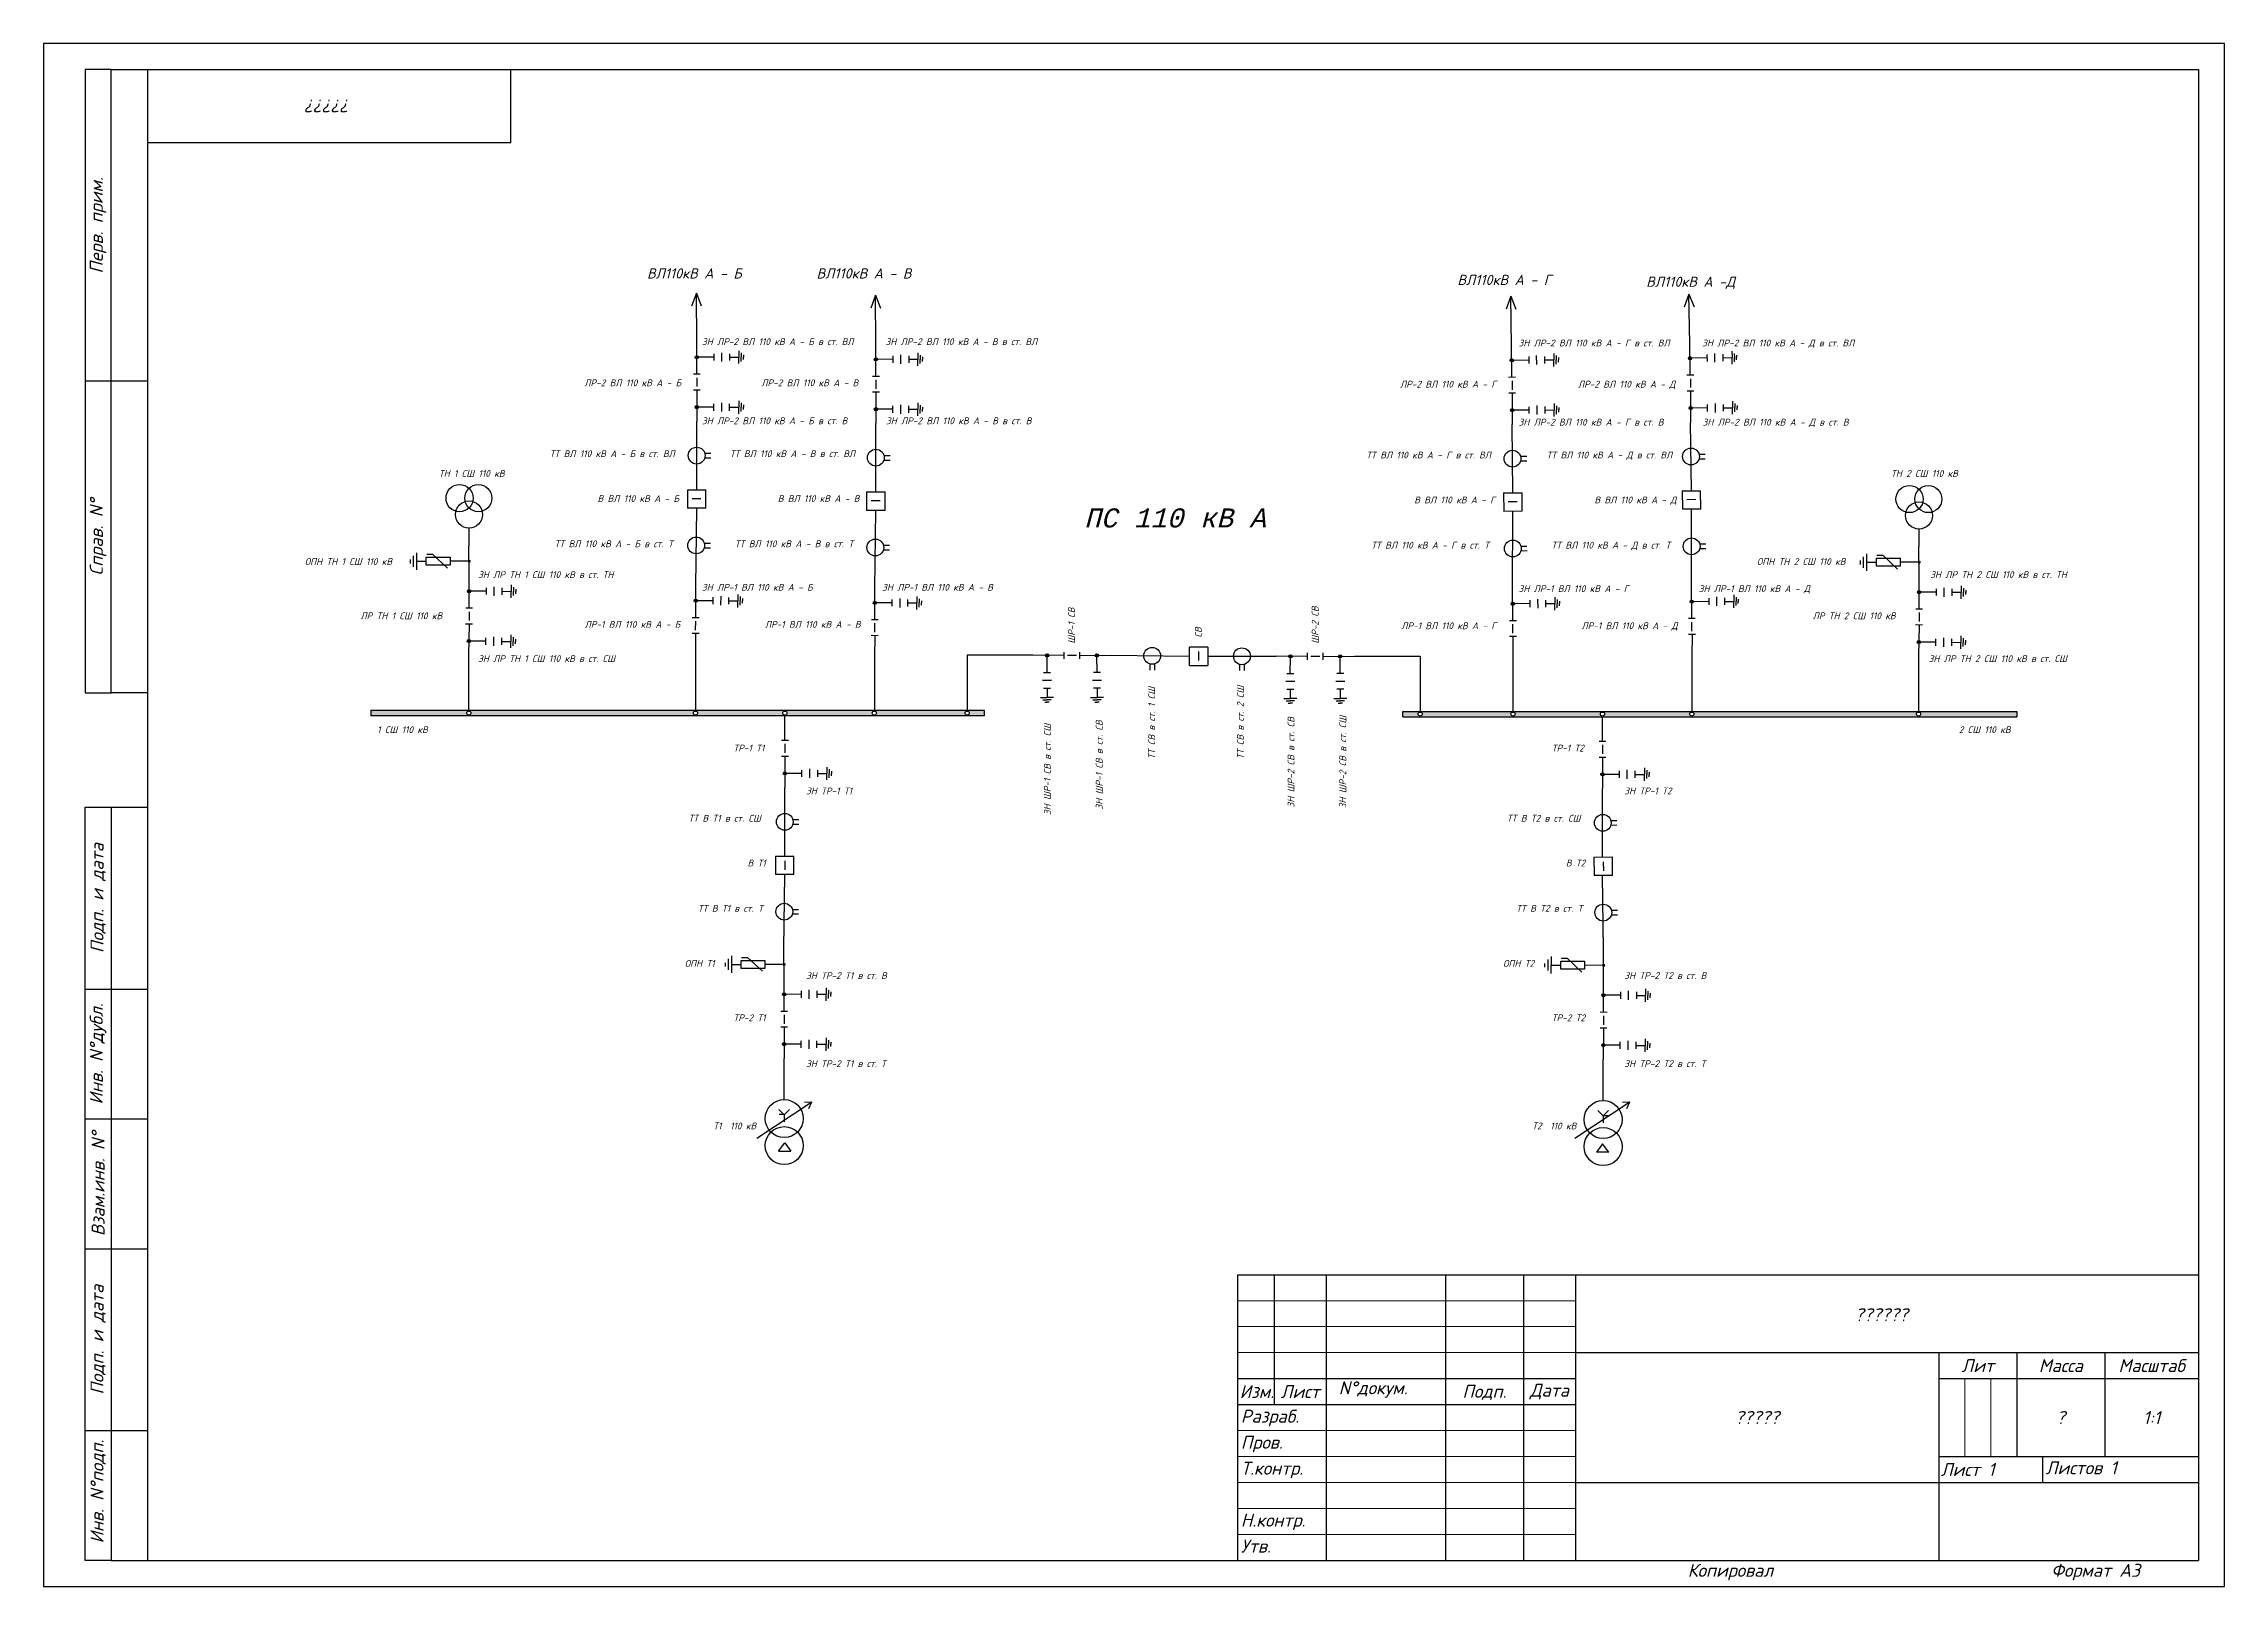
# Model space of a CAD drawing. Header units: inches. Extents: x 262 to 1567, y 170 to 590.
# Drawn here: x 262.3 to 682.3, y 169.9 to 466.9 of the extents above; entities that cross this region are included whole.
import ezdxf

# ---------------------------------------------------------------- set-up
doc = ezdxf.new("R2010")
doc.units = ezdxf.units.IN
doc.header["$MEASUREMENT"] = 0
for name, color, linetype, lineweight in [('Format', 7, 'Continuous', 30), ('Text', 242, 'Continuous', 15), ('Tonk', 8, 'Continuous', 15)]:
    doc.layers.add(name, color=color, linetype=linetype, lineweight=lineweight)
doc.layers.add('RAHMEN025', color=7, linetype='Continuous')
doc.styles.add('RUSSIAN', font='monotxt.shx', dxfattribs={"oblique": 15})
doc.styles.add('ГОСТ 2.5', font='isocpeur.ttf', dxfattribs={"oblique": 15, "height": 2.5})
doc.styles.add('ГОСТ 3.0', font='isocpeur.ttf', dxfattribs={"oblique": 15, "height": 3})

msp = doc.modelspace()

# ---------------------------------------------------------------- hatches: boundary and pattern name
for points in [[(388.12, 406.2, 1), (388.12, 406.82, 1)], [(422.62, 405.8, 1), (422.62, 406.41, 1)], [(545.09, 405.61, 1), (545.08, 406.23, 1)], [(579.42, 406.02, 1), (579.42, 406.64, 1)], [(388.12, 397.23, -1), (388.12, 396.61, -1)], [(422.62, 396.82, -1), (422.62, 396.2, -1)], [(545.17, 396.64, -1), (545.17, 396.02, -1)], [(579.52, 397.04, -1), (579.53, 396.42, -1)], [(344.3, 366.93, 1), (344.3, 367.55, 1)], [(623.56, 366.74, 1), (623.56, 367.36, 1)], [(344.28, 361.16, 1), (344.29, 361.78, 1)], [(623.54, 360.98, 1), (623.55, 361.6, 1)], [(387.92, 359.34, 1), (387.93, 359.96, 1)], [(422.41, 358.93, 1), (422.42, 359.55, 1)], [(545.28, 358.75, 1), (545.28, 359.36, 1)], [(579.74, 359.15, 1), (579.74, 359.77, 1)], [(344.23, 352.19, -1), (344.23, 351.57, -1)], [(455.9, 349.11, -1), (455.29, 349.11, -1)], [(464.88, 349.11, 1), (465.5, 349.11, 1)], [(502.77, 348.93, -1), (502.15, 348.93, -1)], [(511.75, 348.93, 1), (512.36, 348.93, 1)], [(623.49, 352, -1), (623.49, 351.38, -1)], [(405.09, 326.72, -1), (405.09, 326.1, -1)], [(562.54, 326.53, -1), (562.55, 325.91, -1)], [(404.95, 289.32, 1), (404.95, 289.93, 1)], [(562.79, 289.13, 1), (562.79, 289.75, 1)], [(404.95, 283.55, 1), (404.95, 284.17, 1)], [(562.76, 283.37, 1), (562.76, 283.98, 1)], [(404.95, 274.58, -1), (404.95, 273.96, -1)], [(562.72, 274.39, -1), (562.71, 273.77, -1)]]:
    msp.add_hatch(color=0).paths.add_polyline_path(points)
h = msp.add_hatch(color=256)
h.dxf.hatch_style = 1
h.paths.add_polyline_path([(443.52, 338.52), (325.32, 338.52), (325.32, 337.47), (443.52, 337.47)])
h.paths.add_polyline_path([(387.48, 338.01, -1), (388.28, 338.01, -1)], flags=16)
h.paths.add_polyline_path([(405.5, 338.01, -1), (404.7, 338.01, -1)], flags=16)
h.paths.add_polyline_path([(422.73, 338.01, -1), (421.93, 338.01, -1)], flags=16)
h.paths.add_polyline_path([(343.82, 338.01, -1), (344.62, 338.01, -1)], flags=16)
h.paths.add_polyline_path([(440.6, 338.01, -1), (439.8, 338.01, -1)], flags=16)
h = msp.add_hatch(color=256)
h.dxf.hatch_style = 1
h.paths.add_polyline_path([(642.33, 338.34), (524.13, 338.34), (524.13, 337.28), (642.33, 337.28)])
h.paths.add_polyline_path([(544.92, 337.82, -1), (545.72, 337.82, -1)], flags=16)
h.paths.add_polyline_path([(562.95, 337.82, -1), (562.15, 337.82, -1)], flags=16)
h.paths.add_polyline_path([(527.05, 337.82, -1), (527.85, 337.82, -1)], flags=16)
h.paths.add_polyline_path([(580.17, 337.82, -1), (579.37, 337.82, -1)], flags=16)
h.paths.add_polyline_path([(623.83, 337.82, -1), (623.03, 337.82, -1)], flags=16)

# ---------------------------------------------------------------- linework, layer by layer
for p, q in [((388.05, 418.86), (387.13, 416.38)), ((388.11, 409.26), (388.05, 418.86)), ((388.05, 418.86), (389, 416.39)), ((422.54, 418.45), (421.62, 415.97)), ((422.6, 408.85), (422.54, 418.45)), ((422.54, 418.45), (423.5, 415.98)), ((544.91, 418.27), (544.01, 415.78)), ((545.05, 408.67), (544.91, 418.27)), ((544.91, 418.27), (545.88, 415.8)), ((579.21, 418.67), (578.31, 416.18)), ((579.37, 409.07), (579.21, 418.67)), ((579.21, 418.67), (580.19, 416.21)), ((388.14, 403.24), (388.11, 409.26)), ((422.64, 402.83), (422.6, 408.85)), ((545.13, 402.65), (545.05, 408.67)), ((579.47, 403.06), (579.37, 409.07)), ((391.4, 406.53), (388.12, 406.51)), ((392.92, 405.67), (392.92, 407.39)), ((425.89, 406.13), (422.62, 406.11)), ((427.41, 405.27), (427.41, 406.98)), ((548.36, 405.97), (545.09, 405.92)), ((549.89, 405.12), (549.88, 406.84)), ((582.69, 406.38), (579.42, 406.33)), ((584.22, 405.54), (584.21, 407.26)), ((388.14, 400.19), (388.11, 394.17)), ((388.14, 402.57), (388.14, 400.86)), ((422.64, 399.78), (422.6, 393.76)), ((422.64, 402.17), (422.64, 400.45)), ((545.14, 401.98), (545.15, 400.27)), ((545.16, 399.6), (545.17, 393.58)), ((579.48, 402.39), (579.5, 400.67)), ((579.51, 400), (579.54, 393.98)), ((391.4, 396.9), (388.12, 396.92)), ((392.92, 396.04), (392.92, 397.76)), ((425.89, 396.49), (422.62, 396.51)), ((427.41, 395.63), (427.41, 397.35)), ((548.44, 396.33), (545.17, 396.33)), ((549.97, 395.49), (549.96, 397.21)), ((582.8, 396.75), (579.53, 396.73)), ((584.33, 395.91), (584.31, 397.63)), ((388.11, 380.99), (388.11, 394.17)), ((422.6, 380.59), (422.6, 393.76)), ((545.29, 380.4), (545.17, 393.58)), ((579.69, 380.81), (579.54, 393.98)), ((389.66, 388.03), (390.84, 388.03)), ((389.66, 387.14), (390.84, 387.14)), ((424.16, 387.62), (425.34, 387.62)), ((424.16, 386.73), (425.34, 386.73)), ((546.78, 387.45), (547.96, 387.46)), ((546.79, 386.56), (547.97, 386.57)), ((581.16, 387.86), (582.35, 387.87)), ((581.17, 386.97), (582.36, 386.98)), ((386.33, 380.99), (389.88, 380.99)), ((386.33, 380.99), (386.33, 377.44)), ((388.93, 379.27), (387.21, 379.27)), ((389.88, 377.44), (389.88, 380.99)), ((420.83, 380.59), (424.38, 380.59)), ((420.83, 380.59), (420.83, 377.04)), ((423.42, 378.86), (421.71, 378.86)), ((424.38, 377.04), (424.38, 380.59)), ((543.51, 380.39), (547.06, 380.42)), ((543.51, 380.39), (543.54, 376.84)), ((546.12, 378.69), (544.4, 378.67)), ((547.09, 376.87), (547.06, 380.42)), ((577.91, 380.79), (581.46, 380.83)), ((577.91, 380.79), (577.95, 377.24)), ((580.53, 379.1), (578.81, 379.08)), ((581.5, 377.28), (581.46, 380.83)), ((389.88, 377.44), (386.33, 377.44)), ((424.38, 377.04), (420.83, 377.04)), ((547.09, 376.87), (543.54, 376.84)), ((581.5, 377.28), (577.95, 377.24)), ((389.58, 370.74), (390.76, 370.74)), ((389.58, 369.85), (390.76, 369.85)), ((424.07, 370.33), (425.25, 370.33)), ((546.84, 370.16), (548.02, 370.17)), ((581.27, 370.57), (582.45, 370.58)), ((581.28, 369.68), (582.46, 369.69)), ((424.07, 369.44), (425.25, 369.44)), ((546.85, 369.27), (548.03, 369.28)), ((344.28, 358.2), (344.28, 364.22)), ((347.55, 361.47), (344.28, 361.47)), ((349.08, 360.61), (349.09, 362.32)), ((387.92, 356.38), (387.92, 362.39)), ((422.42, 355.97), (422.42, 361.99)), ((545.31, 355.78), (545.26, 361.8)), ((579.78, 356.19), (579.71, 362.21)), ((623.54, 358.02), (623.54, 364.04)), ((626.81, 361.29), (623.54, 361.29)), ((628.34, 360.42), (628.35, 362.14)), ((344.28, 357.53), (344.27, 355.82)), ((391.19, 359.65), (387.92, 359.65)), ((392.73, 360.5), (392.72, 358.78)), ((425.69, 359.24), (422.42, 359.24)), ((427.22, 360.09), (427.21, 358.37)), ((548.55, 359.08), (545.28, 359.06)), ((550.07, 359.94), (550.08, 358.23)), ((583.01, 359.5), (579.74, 359.46)), ((584.54, 360.36), (584.54, 358.65)), ((623.54, 357.35), (623.53, 355.63)), ((344.27, 355.15), (344.19, 349.13)), ((387.91, 353.32), (387.86, 349.13)), ((387.91, 353.99), (387.92, 355.71)), ((422.4, 352.92), (422.35, 348.72)), ((422.4, 353.58), (422.41, 355.3)), ((545.31, 353.4), (545.31, 355.12)), ((579.79, 353.81), (579.78, 355.52)), ((579.8, 353.14), (579.79, 348.95)), ((623.53, 354.96), (623.45, 348.95)), ((344.19, 349.13), (344.19, 338.52)), ((347.5, 351.84), (344.23, 351.88)), ((349.02, 350.97), (349.03, 352.69)), ((387.86, 349.13), (387.86, 338.52)), ((422.35, 349.13), (422.35, 338.52)), ((440.22, 349.13), (440.22, 338.52)), ((452.85, 349.13), (440.22, 349.13)), ((458.87, 349.1), (452.85, 349.13)), ((455.58, 345.84), (455.59, 349.11)), ((461.25, 349.1), (459.53, 349.1)), ((461.92, 349.1), (467.94, 349.13)), ((465.21, 345.84), (465.19, 349.11)), ((486.54, 350.72), (482.99, 350.72)), ((482.99, 347.17), (482.99, 350.72)), ((484.81, 348.13), (484.81, 349.84)), ((486.54, 350.72), (486.54, 347.17)), ((486.54, 348.95), (499.71, 348.95)), ((505.73, 348.91), (499.71, 348.95)), ((502.44, 345.66), (502.46, 348.93)), ((508.12, 348.91), (506.4, 348.91)), ((508.78, 348.91), (514.8, 348.95)), ((512.07, 345.66), (512.05, 348.93)), ((514.8, 348.95), (527.43, 348.95)), ((527.43, 348.95), (527.43, 338.34)), ((545.31, 352.73), (545.3, 348.54)), ((545.3, 348.95), (545.3, 338.34)), ((579.79, 348.95), (579.79, 338.34)), ((623.45, 348.95), (623.45, 338.34)), ((626.76, 351.66), (623.49, 351.69)), ((628.28, 350.79), (628.29, 352.5)), ((475.39, 347.48), (475.39, 346.3)), ((476.28, 347.48), (476.28, 346.3)), ((482.99, 347.17), (486.54, 347.17)), ((492.68, 347.39), (492.68, 346.21)), ((493.57, 347.39), (493.57, 346.21)), ((454.72, 344.32), (456.43, 344.32)), ((464.35, 344.32), (466.07, 344.32)), ((501.58, 344.13), (503.3, 344.13)), ((511.22, 344.13), (512.93, 344.13)), ((325.32, 338.52), (325.32, 337.47)), ((405.08, 336.92), (405.08, 337.47)), ((405.11, 332.73), (405.08, 336.92)), ((443.52, 337.47), (443.52, 338.52)), ((524.13, 337.28), (524.13, 338.34)), ((562.56, 332.55), (562.53, 336.74)), ((562.57, 336.74), (562.57, 337.28)), ((642.33, 338.34), (642.33, 337.28)), ((405.11, 332.06), (405.11, 330.35)), ((562.56, 331.88), (562.56, 330.16)), ((405.11, 329.68), (405.07, 323.66)), ((562.56, 329.49), (562.53, 323.47)), ((405.07, 310.48), (405.07, 323.66)), ((408.36, 326.39), (405.09, 326.41)), ((409.88, 325.53), (409.88, 327.25)), ((562.55, 310.3), (562.53, 323.47)), ((565.82, 326.21), (562.55, 326.22)), ((567.34, 325.35), (567.34, 327.07)), ((406.63, 317.52), (407.81, 317.52)), ((406.63, 316.63), (407.81, 316.63)), ((564.16, 317.35), (565.34, 317.36)), ((564.17, 316.46), (565.35, 316.47)), ((403.3, 310.48), (406.85, 310.48)), ((403.3, 310.48), (403.3, 306.93)), ((406.85, 306.93), (403.3, 306.93)), ((405.09, 309.57), (405.09, 307.85)), ((406.85, 306.93), (406.85, 310.48)), ((560.91, 310.28), (564.46, 310.32)), ((560.91, 310.28), (560.95, 306.73)), ((564.5, 306.77), (560.95, 306.73)), ((562.71, 309.38), (562.73, 307.67)), ((564.5, 306.77), (564.46, 310.32)), ((406.54, 300.23), (407.72, 300.23)), ((406.54, 299.34), (407.72, 299.34)), ((564.26, 300.06), (565.44, 300.07)), ((564.27, 299.17), (565.45, 299.18)), ((404.97, 280.59), (404.93, 286.61)), ((562.77, 280.4), (562.76, 286.42)), ((408.22, 283.88), (404.95, 283.86)), ((409.74, 283.02), (409.74, 284.74)), ((566.03, 283.68), (562.76, 283.68)), ((567.56, 282.81), (567.56, 284.53)), ((404.97, 277.54), (404.93, 271.52)), ((404.97, 279.92), (404.97, 278.21)), ((562.75, 277.35), (562.69, 271.33)), ((562.76, 279.74), (562.75, 278.02)), ((408.22, 274.25), (404.95, 274.27)), ((409.74, 273.39), (409.74, 275.11)), ((565.99, 274.05), (562.72, 274.08)), ((567.51, 273.18), (567.52, 274.9)), ((399.68, 256.15), (410.31, 263.18)), ((408.89, 263.12), (410.31, 263.18)), ((409.7, 261.9), (410.31, 263.18)), ((557.22, 256.15), (567.85, 263.18)), ((566.43, 263.12), (567.85, 263.18)), ((567.24, 261.9), (567.85, 263.18))]:
    msp.add_line(p, q)
at = {"color": 0}
for p, q in [((396.21, 407.78), (396.21, 406.53)), ((587.49, 407.68), (587.51, 406.44)), ((388.81, 403.24), (387.48, 403.24)), ((391.4, 407.2), (391.4, 405.87)), ((394.45, 407.2), (394.45, 405.87)), ((394.45, 406.53), (396.21, 406.53)), ((396.21, 405.29), (396.21, 406.53)), ((396.66, 407.35), (396.66, 406.53)), ((396.66, 405.72), (396.66, 406.53)), ((397.1, 406.97), (397.1, 406.53)), ((397.1, 406.09), (397.1, 406.53)), ((425.89, 406.79), (425.89, 405.46)), ((428.94, 406.79), (428.94, 405.46)), ((428.94, 406.13), (430.71, 406.13)), ((430.71, 407.37), (430.71, 406.13)), ((430.71, 404.88), (430.71, 406.13)), ((431.16, 406.94), (431.16, 406.13)), ((431.16, 405.31), (431.16, 406.13)), ((431.59, 406.57), (431.59, 406.13)), ((431.59, 405.69), (431.59, 406.13)), ((548.35, 406.63), (548.36, 405.3)), ((551.4, 406.66), (551.42, 405.33)), ((551.41, 405.99), (553.18, 406.01)), ((553.17, 407.25), (553.18, 406.01)), ((553.19, 404.76), (553.18, 406.01)), ((553.62, 406.83), (553.63, 406.01)), ((553.63, 405.2), (553.63, 406.01)), ((554.06, 406.46), (554.06, 406.02)), ((554.07, 405.58), (554.06, 406.02)), ((582.68, 407.05), (582.7, 405.72)), ((585.73, 407.08), (585.75, 405.75)), ((585.74, 406.42), (587.51, 406.44)), ((587.52, 405.19), (587.51, 406.44)), ((587.95, 407.26), (587.96, 406.44)), ((587.97, 405.63), (587.96, 406.44)), ((588.39, 406.89), (588.39, 406.45)), ((588.4, 406.01), (588.39, 406.45)), ((388.81, 400.19), (387.48, 400.19)), ((423.3, 402.83), (421.97, 402.83)), ((423.3, 399.78), (421.97, 399.78)), ((545.8, 402.66), (544.47, 402.64)), ((545.83, 399.6), (544.49, 399.59)), ((580.14, 403.06), (578.81, 403.05)), ((580.17, 400.01), (578.84, 400)), ((391.4, 396.23), (391.4, 397.56)), ((394.45, 396.23), (394.45, 397.56)), ((394.45, 396.9), (396.21, 396.9)), ((396.21, 398.14), (396.21, 396.9)), ((396.21, 395.65), (396.21, 396.9)), ((396.66, 397.71), (396.66, 396.9)), ((396.66, 396.08), (396.66, 396.9)), ((397.1, 397.34), (397.1, 396.9)), ((397.1, 396.46), (397.1, 396.9)), ((425.89, 395.83), (425.89, 397.16)), ((428.94, 395.83), (428.94, 397.16)), ((428.94, 396.49), (430.71, 396.49)), ((430.71, 397.74), (430.71, 396.49)), ((430.71, 395.25), (430.71, 396.49)), ((431.16, 397.31), (431.16, 396.49)), ((431.16, 395.67), (431.16, 396.49)), ((431.59, 396.93), (431.59, 396.49)), ((431.59, 396.05), (431.59, 396.49)), ((548.44, 395.67), (548.43, 397)), ((551.5, 395.7), (551.49, 397.03)), ((551.49, 396.36), (553.26, 396.38)), ((553.25, 397.62), (553.26, 396.37)), ((553.27, 395.13), (553.26, 396.37)), ((553.7, 397.19), (553.71, 396.38)), ((553.71, 395.56), (553.71, 396.38)), ((554.14, 396.82), (554.14, 396.38)), ((554.15, 395.94), (554.14, 396.38)), ((582.8, 396.08), (582.79, 397.42)), ((585.86, 396.12), (585.84, 397.45)), ((585.85, 396.78), (587.62, 396.8)), ((587.6, 398.05), (587.62, 396.8)), ((587.63, 395.56), (587.62, 396.8)), ((588.06, 397.62), (588.07, 396.81)), ((588.07, 395.99), (588.07, 396.81)), ((588.5, 397.25), (588.5, 396.81)), ((588.51, 396.37), (588.5, 396.81)), ((387.92, 362.39), (388.11, 377.44)), ((422.42, 361.99), (422.6, 377.04)), ((545.26, 361.8), (545.32, 376.85)), ((579.71, 362.21), (579.73, 377.26)), ((344.25, 373.63), (344.25, 370.24)), ((344.28, 364.22), (344.25, 370.24)), ((623.51, 373.44), (623.51, 370.06)), ((623.54, 364.04), (623.51, 370.06)), ((332.99, 366.82), (332.99, 367.55)), ((333.6, 366.17), (333.6, 368.3)), ((334.21, 365.6), (334.21, 368.88)), ((334.21, 367.24), (336.04, 367.24)), ((336.04, 368), (340.6, 368)), ((336.04, 366.47), (336.04, 368)), ((340.6, 366.47), (336.04, 366.47)), ((336.11, 368.6), (337.26, 368.6)), ((337.26, 368.6), (340.11, 365.93)), ((340.6, 368), (340.6, 366.47)), ((344.22, 367.24), (340.6, 367.24)), ((612.25, 366.63), (612.25, 367.36)), ((612.86, 365.99), (612.86, 368.12)), ((613.47, 365.41), (613.47, 368.69)), ((613.47, 367.05), (615.3, 367.05)), ((615.3, 367.82), (619.86, 367.82)), ((615.3, 366.29), (615.3, 367.82)), ((619.86, 366.29), (615.3, 366.29)), ((615.37, 368.42), (616.52, 368.42)), ((616.52, 368.42), (619.37, 365.74)), ((619.86, 367.82), (619.86, 366.29)), ((623.48, 367.05), (619.86, 367.05)), ((347.56, 362.14), (347.55, 360.81)), ((350.61, 362.12), (350.6, 360.79)), ((350.61, 361.46), (352.37, 361.44)), ((352.38, 362.69), (352.37, 361.45)), ((352.37, 360.2), (352.37, 361.45)), ((352.83, 362.26), (352.82, 361.44)), ((352.82, 360.63), (352.82, 361.44)), ((353.26, 361.88), (353.26, 361.44)), ((353.26, 361), (353.26, 361.44)), ((626.82, 361.95), (626.81, 360.62)), ((629.87, 361.94), (629.86, 360.6)), ((629.87, 361.27), (631.63, 361.26)), ((631.64, 362.51), (631.63, 361.26)), ((631.63, 360.02), (631.63, 361.26)), ((632.09, 362.08), (632.08, 361.26)), ((632.08, 360.44), (632.08, 361.26)), ((632.52, 361.7), (632.52, 361.25)), ((632.52, 360.82), (632.52, 361.26)), ((344.95, 358.2), (343.62, 358.21)), ((391.2, 360.31), (391.19, 358.98)), ((394.25, 360.29), (394.24, 358.96)), ((394.25, 359.63), (396.01, 359.62)), ((396.02, 360.86), (396.01, 359.62)), ((396.01, 358.37), (396.01, 359.62)), ((396.47, 360.43), (396.46, 359.62)), ((396.46, 358.8), (396.46, 359.62)), ((396.9, 360.05), (396.9, 359.61)), ((396.9, 359.17), (396.9, 359.62)), ((425.69, 359.91), (425.68, 358.57)), ((428.74, 359.89), (428.74, 358.56)), ((428.74, 359.22), (430.51, 359.21)), ((430.5, 357.97), (430.51, 359.21)), ((430.51, 360.46), (430.51, 359.21)), ((430.95, 358.39), (430.96, 359.21)), ((430.96, 360.03), (430.96, 359.21)), ((431.39, 359.65), (431.39, 359.21)), ((431.39, 358.77), (431.39, 359.21)), ((548.55, 359.75), (548.55, 358.42)), ((551.6, 359.76), (551.6, 358.42)), ((551.6, 359.09), (553.37, 359.09)), ((553.37, 360.34), (553.37, 359.1)), ((553.37, 357.85), (553.37, 359.1)), ((553.82, 359.91), (553.82, 359.1)), ((553.82, 358.28), (553.82, 359.1)), ((554.25, 359.54), (554.25, 359.1)), ((554.26, 358.66), (554.25, 359.1)), ((583.01, 360.16), (583.02, 358.83)), ((586.06, 360.18), (586.07, 358.85)), ((586.07, 359.51), (587.83, 359.52)), ((587.83, 360.77), (587.83, 359.52)), ((587.84, 358.28), (587.83, 359.52)), ((588.28, 360.34), (588.28, 359.53)), ((588.29, 358.71), (588.28, 359.53)), ((588.72, 359.97), (588.72, 359.53)), ((588.72, 359.09), (588.72, 359.53)), ((624.21, 358.01), (622.88, 358.02)), ((344.93, 355.15), (343.6, 355.15)), ((352.32, 353.06), (352.32, 351.81)), ((388.57, 353.32), (387.24, 353.33)), ((388.59, 356.37), (387.26, 356.38)), ((423.06, 352.91), (421.73, 352.92)), ((423.08, 355.97), (421.75, 355.97)), ((545.97, 355.79), (544.64, 355.78)), ((580.44, 356.19), (579.11, 356.19)), ((580.46, 353.14), (579.13, 353.13)), ((624.19, 354.96), (622.86, 354.97)), ((631.58, 352.87), (631.58, 351.63)), ((347.49, 351.18), (347.5, 352.51)), ((350.55, 351.16), (350.55, 352.49)), ((350.55, 351.82), (352.32, 351.81)), ((352.31, 350.57), (352.32, 351.81)), ((352.76, 350.99), (352.77, 351.81)), ((352.77, 352.63), (352.77, 351.81)), ((353.2, 352.25), (353.2, 351.8)), ((353.2, 351.37), (353.2, 351.81)), ((458.87, 348.43), (458.87, 349.76)), ((461.92, 348.43), (461.92, 349.76)), ((467.94, 349.13), (482.99, 348.95)), ((505.73, 348.24), (505.73, 349.58)), ((508.78, 348.24), (508.78, 349.58)), ((545.98, 352.73), (544.65, 352.73)), ((626.75, 350.99), (626.76, 352.32)), ((629.81, 350.97), (629.81, 352.3)), ((629.81, 351.64), (631.58, 351.63)), ((631.57, 350.38), (631.58, 351.63)), ((632.02, 350.81), (632.03, 351.62)), ((632.03, 352.44), (632.03, 351.62)), ((632.46, 352.06), (632.46, 351.62)), ((632.46, 351.18), (632.46, 351.62)), ((454.91, 345.84), (456.24, 345.84)), ((465.87, 345.84), (464.54, 345.84)), ((501.78, 345.66), (503.11, 345.66)), ((512.74, 345.66), (511.41, 345.66)), ((454.33, 341.03), (455.57, 341.03)), ((454.76, 340.58), (455.58, 340.58)), ((454.91, 342.79), (456.24, 342.79)), ((456.82, 341.03), (455.57, 341.03)), ((456.39, 340.58), (455.57, 340.58)), ((455.58, 342.79), (455.58, 341.03)), ((463.96, 341.03), (465.21, 341.03)), ((464.39, 340.58), (465.21, 340.58)), ((465.87, 342.79), (464.54, 342.79)), ((465.21, 342.79), (465.21, 341.03)), ((466.45, 341.03), (465.21, 341.03)), ((466.03, 340.58), (465.21, 340.58)), ((501.19, 340.84), (502.44, 340.84)), ((501.62, 340.39), (502.44, 340.39)), ((501.78, 342.61), (503.11, 342.61)), ((502.44, 342.61), (502.44, 340.84)), ((503.68, 340.84), (502.44, 340.84)), ((503.26, 340.39), (502.44, 340.39)), ((510.83, 340.84), (512.08, 340.84)), ((511.26, 340.39), (512.08, 340.39)), ((512.74, 342.61), (511.41, 342.61)), ((512.07, 342.61), (512.07, 340.84)), ((512.89, 340.39), (512.07, 340.39)), ((513.32, 340.84), (512.08, 340.84)), ((455.13, 340.14), (455.58, 340.14)), ((456.01, 340.14), (455.57, 340.14)), ((464.77, 340.14), (465.21, 340.14)), ((465.65, 340.14), (465.21, 340.14)), ((502, 339.95), (502.44, 339.95)), ((502.88, 339.95), (502.44, 339.95)), ((511.64, 339.95), (512.08, 339.95)), ((512.51, 339.95), (512.07, 339.95)), ((405.77, 332.73), (404.44, 332.73)), ((563.22, 332.55), (561.89, 332.55)), ((405.77, 329.68), (404.44, 329.68)), ((413.18, 327.63), (413.18, 326.39)), ((563.23, 329.49), (561.9, 329.49)), ((408.36, 325.72), (408.36, 327.05)), ((411.41, 325.72), (411.41, 327.05)), ((411.41, 326.39), (413.18, 326.39)), ((413.18, 325.14), (413.18, 326.39)), ((413.63, 327.2), (413.63, 326.39)), ((413.63, 325.57), (413.63, 326.39)), ((414.06, 326.83), (414.06, 326.39)), ((414.06, 325.95), (414.06, 326.39)), ((565.82, 325.54), (565.82, 326.87)), ((568.87, 325.54), (568.87, 326.88)), ((568.87, 326.21), (570.63, 326.21)), ((570.63, 327.46), (570.63, 326.21)), ((570.64, 324.97), (570.63, 326.21)), ((571.08, 327.03), (571.08, 326.21)), ((571.09, 325.39), (571.08, 326.21)), ((571.52, 326.65), (571.52, 326.21)), ((571.52, 325.77), (571.52, 326.21)), ((404.89, 292.63), (405.07, 306.93)), ((562.75, 292.44), (562.58, 306.75)), ((393.63, 289.21), (393.63, 289.94)), ((394.25, 288.56), (394.25, 290.69)), ((394.86, 287.99), (394.86, 291.26)), ((396.69, 290.39), (401.25, 290.39)), ((396.69, 288.86), (396.69, 290.39)), ((396.76, 290.99), (397.9, 290.99)), ((397.9, 290.99), (400.76, 288.31)), ((401.25, 290.39), (401.25, 288.86)), ((404.93, 286.61), (404.89, 292.63)), ((551.48, 289.08), (551.48, 289.81)), ((552.09, 288.43), (552.1, 290.56)), ((552.7, 287.85), (552.71, 291.13)), ((554.53, 288.72), (554.54, 290.25)), ((554.54, 290.25), (559.1, 290.22)), ((554.61, 290.85), (555.76, 290.84)), ((555.76, 290.84), (558.6, 288.15)), ((559.1, 290.22), (559.09, 288.69)), ((562.76, 286.42), (562.75, 292.44)), ((394.86, 289.63), (396.69, 289.63)), ((401.25, 288.86), (396.69, 288.86)), ((404.87, 289.63), (401.25, 289.63)), ((552.71, 289.49), (554.53, 289.48)), ((559.09, 288.69), (554.53, 288.72)), ((562.71, 289.44), (559.09, 289.46)), ((408.22, 284.55), (408.22, 283.21)), ((411.27, 284.55), (411.27, 283.21)), ((411.27, 283.88), (413.04, 283.88)), ((413.04, 285.13), (413.04, 283.88)), ((413.04, 282.64), (413.04, 283.88)), ((413.49, 284.7), (413.49, 283.88)), ((413.49, 283.06), (413.49, 283.88)), ((413.92, 284.32), (413.92, 283.88)), ((413.92, 283.44), (413.92, 283.88)), ((566.04, 284.34), (566.03, 283.01)), ((569.09, 284.33), (569.08, 283)), ((569.09, 283.66), (570.85, 283.65)), ((570.86, 284.9), (570.85, 283.66)), ((570.85, 282.41), (570.85, 283.66)), ((571.31, 284.47), (571.3, 283.65)), ((571.3, 282.84), (571.3, 283.66)), ((571.74, 284.09), (571.74, 283.65)), ((571.74, 283.21), (571.74, 283.65)), ((405.63, 280.59), (404.3, 280.59)), ((405.63, 277.54), (404.3, 277.54)), ((563.42, 277.35), (562.09, 277.36)), ((563.43, 280.4), (562.1, 280.41)), ((408.22, 273.58), (408.22, 274.91)), ((411.27, 273.58), (411.27, 274.91)), ((411.27, 274.25), (413.04, 274.25)), ((413.04, 275.49), (413.04, 274.25)), ((413.04, 273), (413.04, 274.25)), ((413.49, 275.06), (413.49, 274.24)), ((413.49, 273.43), (413.49, 274.25)), ((413.92, 274.69), (413.92, 274.24)), ((413.92, 273.81), (413.92, 274.25)), ((565.98, 273.38), (565.99, 274.71)), ((569.04, 273.37), (569.04, 274.7)), ((569.04, 274.03), (570.8, 274.02)), ((570.81, 275.27), (570.8, 274.02)), ((570.8, 272.78), (570.8, 274.02)), ((571.25, 273.2), (571.26, 274.02)), ((571.26, 274.84), (571.26, 274.02)), ((571.69, 274.46), (571.69, 274.01)), ((571.69, 273.58), (571.69, 274.02)), ((404.97, 263.98), (404.93, 271.52)), ((562.68, 263.79), (562.72, 271.33))]:
    msp.add_line(p, q, dxfattribs=at)
at = {"color": 7}
for p, q in [((443.52, 338.52), (325.32, 338.52)), ((443.52, 337.47), (325.32, 337.47)), ((524.13, 338.34), (642.33, 338.34)), ((524.13, 337.28), (642.33, 337.28))]:
    msp.add_line(p, q, dxfattribs=at)
at = {"color": 0, "ltscale": 2}
for p, q in [((404.95, 260.75), (404.01, 260.75)), ((562.7, 260.56), (563.64, 260.56))]:
    msp.add_line(p, q, dxfattribs=at)
at = {"color": 0}
for centre, radius in [((388.12, 406.51), 0.309), ((422.62, 406.11), 0.309), ((545.09, 405.92), 0.309), ((579.42, 406.33), 0.309), ((388.12, 396.92), 0.309), ((422.62, 396.51), 0.309), ((545.17, 396.33), 0.309), ((579.53, 396.73), 0.309), ((342.44, 379.39), 2.61), ((344.25, 376.24), 2.61), ((346.06, 379.39), 2.61), ((621.69, 379.21), 2.61), ((623.51, 376.05), 2.61), ((625.32, 379.21), 2.61), ((344.28, 361.47), 0.309), ((623.54, 361.29), 0.309), ((387.92, 359.65), 0.309), ((422.42, 359.24), 0.309), ((545.28, 359.06), 0.309), ((579.74, 359.46), 0.309), ((344.23, 351.88), 0.309), ((455.59, 349.11), 0.309), ((465.19, 349.11), 0.309), ((502.46, 348.93), 0.309), ((512.05, 348.93), 0.309), ((623.49, 351.69), 0.309), ((405.09, 326.41), 0.309), ((562.55, 326.22), 0.309), ((404.95, 283.86), 0.309), ((562.76, 283.68), 0.309), ((404.95, 274.27), 0.309), ((562.72, 274.08), 0.309)]:
    msp.add_circle(centre, radius, dxfattribs=at)
for centre, radius in [((388.11, 387.58), 1.62), ((422.6, 387.18), 1.62), ((545.23, 386.99), 1.62), ((579.61, 387.4), 1.62), ((388.02, 370.29), 1.62), ((422.51, 369.88), 1.62), ((545.29, 369.7), 1.62), ((579.72, 370.11), 1.62), ((475.83, 349.03), 1.62), ((493.12, 348.95), 1.62), ((344.22, 338.01), 0.4), ((387.88, 338.01), 0.4), ((405.1, 338.01), 0.4), ((422.33, 338.01), 0.4), ((440.2, 338.01), 0.4), ((527.45, 337.82), 0.4), ((545.32, 337.82), 0.4), ((562.55, 337.82), 0.4), ((579.77, 337.82), 0.4), ((623.43, 337.82), 0.4), ((405.07, 317.07), 1.62), ((562.61, 316.89), 1.62), ((404.98, 299.78), 1.62), ((562.71, 299.6), 1.62)]:
    msp.add_circle(centre, radius)
at = {"layer": 'Format'}
for p, q in [((682.33, 466.89), (262.33, 466.89)), ((262.33, 466.89), (262.33, 169.89)), ((682.33, 169.89), (682.33, 466.89)), ((270.33, 461.89), (270.33, 341.89)), ((275.33, 461.89), (270.33, 461.89)), ((275.33, 341.89), (275.33, 461.89)), ((275.33, 461.89), (282.33, 461.89)), ((282.33, 461.89), (282.33, 461.89)), ((282.33, 461.89), (677.33, 461.89)), ((282.33, 461.89), (282.33, 174.89)), ((352.33, 447.89), (352.33, 461.89)), ((677.33, 461.89), (677.33, 174.89)), ((282.33, 447.89), (352.33, 447.89)), ((282.33, 401.89), (270.33, 401.89)), ((270.33, 341.89), (275.33, 341.89)), ((282.33, 341.89), (275.33, 341.89)), ((270.33, 174.89), (270.33, 319.89)), ((270.33, 319.89), (275.33, 319.89)), ((275.33, 319.89), (275.33, 174.89)), ((275.33, 319.89), (282.33, 319.89)), ((270.33, 284.89), (282.33, 284.89)), ((270.33, 259.89), (282.33, 259.89)), ((270.33, 234.89), (282.33, 234.89)), ((492.33, 174.89), (492.33, 229.89)), ((492.33, 229.89), (677.33, 229.89)), ((499.33, 229.89), (499.33, 204.89)), ((509.33, 229.89), (509.33, 174.89)), ((532.33, 229.89), (532.33, 174.89)), ((547.33, 229.89), (547.33, 174.89)), ((557.33, 229.89), (557.33, 174.89)), ((557.33, 214.89), (677.33, 214.89)), ((627.33, 214.89), (627.33, 174.89)), ((642.33, 214.89), (642.33, 194.89)), ((659.33, 214.89), (659.33, 194.89)), ((270.33, 199.89), (282.33, 199.89)), ((275.33, 174.89), (270.33, 174.89)), ((275.33, 174.89), (282.33, 174.89)), ((282.33, 174.89), (677.33, 174.89)), ((262.33, 169.89), (682.33, 169.89))]:
    msp.add_line(p, q, dxfattribs=at)
at = {"layer": 'Format', "color": 0}
for p, q in [((492.33, 209.89), (557.33, 209.89)), ((627.33, 209.89), (677.33, 209.89)), ((492.33, 204.89), (557.33, 204.89)), ((627.33, 194.89), (677.33, 194.89)), ((647.33, 194.89), (647.33, 189.89)), ((557.33, 189.89), (677.33, 189.89))]:
    msp.add_line(p, q, dxfattribs=at)
at = {"layer": 'RAHMEN025'}
for p, q in [((404.95, 260.68), (403.92, 261.72)), ((404.95, 260.68), (405.99, 261.72)), ((404.95, 260.68), (404.95, 259.3)), ((404.97, 263.61), (404.97, 263.98)), ((562.69, 260.5), (561.66, 261.53)), ((562.68, 263.43), (562.68, 263.79)), ((562.69, 260.5), (563.73, 261.53)), ((562.69, 260.5), (562.69, 259.12)), ((403.85, 253.69), (405.06, 255.25)), ((403.85, 253.69), (406.27, 253.69)), ((405.06, 255.25), (406.27, 253.69)), ((562.59, 255.06), (561.38, 253.5)), ((563.79, 253.5), (561.38, 253.5)), ((563.79, 253.5), (562.59, 255.06))]:
    msp.add_line(p, q, dxfattribs=at)
for centre in [(404.97, 259.95), (562.68, 259.77), (404.97, 254.74), (562.68, 254.55)]:
    msp.add_circle(centre, 3.66, dxfattribs=at)
at = {"layer": 'Tonk'}
for p, q in [((492.33, 224.89), (557.33, 224.89)), ((492.33, 219.89), (557.33, 219.89)), ((492.33, 214.89), (557.33, 214.89))]:
    msp.add_line(p, q, dxfattribs=at)
at = {"layer": 'Tonk', "color": 0}
for p, q in [((632.33, 194.89), (632.33, 209.89)), ((637.33, 194.89), (637.33, 209.89)), ((492.33, 199.89), (557.33, 199.89)), ((492.33, 194.89), (557.33, 194.89)), ((492.33, 189.89), (557.33, 189.89)), ((492.33, 184.89), (557.33, 184.89)), ((492.33, 179.89), (557.33, 179.89))]:
    msp.add_line(p, q, dxfattribs=at)

# ---------------------------------------------------------------- texts
at = {"style": 'RUSSIAN', "oblique": 15}
msp.add_text('ПС 110 кВ А', height=3.6742, dxfattribs=at).set_placement((462.73, 373.74))
at = {"attachment_point": 1, "style": 'ГОСТ 3.0'}
for s, width, gutter_width, heights, insert, char_height in [('ВЛ110кВ А - Б', 20.5034, 1.85, [1.97], (378.55, 423.64), 1.9672), ('ВЛ110кВ А - В', 20.2719, 1.85, [1.97], (411.19, 423.64), 1.9672), ('ВЛ110кВ А - Г', 47.4524, 1.85, [4.49], (534.62, 422.39), 1.9672), ('ВЛ110кВ А -Д ', 48.2672, 1.85, [3.68], (570.98, 422.04), 1.9672), ('ЗН ЛР-2 ВЛ 110 кВ А - Б в ст. ВЛ ', 33.724, 1.23, [1.03], (389.12, 410.17), 1.3061), ('ЗН ЛР-2 ВЛ 110 кВ А - В в ст. ВЛ ', 33.724, 1.23, [1.03], (424.48, 410.17), 1.3061), ('ЗН ЛР-2 ВЛ 110 кВ А - Г в ст. ВЛ ', 33.724, 1.23, [1.03], (546.4, 409.91), 1.3061), ('ЗН ЛР-2 ВЛ 110 кВ А - Д в ст. ВЛ ', 33.724, 1.23, [1.03], (581.76, 409.91), 1.3061), ('ЛР-2 ВЛ 110 кВ А - Б', 21.3455, 1.23, [0.881], (366.47, 402.24), 1.3061), ('ЛР-2 ВЛ 110 кВ А - В ', 25.0263, 1.23, [1.71], (400.56, 402.24), 1.3061), ('ЛР-2 ВЛ 110 кВ А - Г', 21.3455, 1.23, [0.881], (523.57, 401.98), 1.3061), ('ЛР-2 ВЛ 110 кВ А - Д ', 25.0263, 1.23, [1.71], (557.84, 401.98), 1.3061), ('ЗН ЛР-2 ВЛ 110 кВ А - Б в ст. В ', 33.724, 1.23, [1.03], (389.12, 394.93), 1.3061), ('ЗН ЛР-2 ВЛ 110 кВ А - В в ст. В ', 33.724, 1.23, [1.03], (424.56, 394.93), 1.3061), ('ЗН ЛР-2 ВЛ 110 кВ А - Г в ст. В ', 33.724, 1.23, [1.03], (546.4, 394.67), 1.3061), ('ЗН ЛР-2 ВЛ 110 кВ А - Д в ст. В ', 33.724, 1.23, [1.03], (581.84, 394.67), 1.3061), ('ТТ ВЛ 110 кВ А - Б в ст. ВЛ ', 27.0285, 1.23, [1.67], (359.8, 388.6), 1.3061), ('ТТ ВЛ 110 кВ А - В в ст. ВЛ ', 27.0285, 1.23, [1.67], (394.51, 388.6), 1.3061), ('ТТ ВЛ 110 кВ А - Г в ст. ВЛ ', 27.0285, 1.23, [1.67], (517.08, 388.34), 1.3061), ('ТТ ВЛ 110 кВ А - Д в ст. ВЛ ', 27.0285, 1.23, [1.67], (551.79, 388.34), 1.3061), ('ТН 1 СШ 110 кВ ', 30.0279, 1.23, [0.96], (338.46, 384.79), 1.3061), ('ТН 2 СШ 110 кВ ', 30.0279, 1.23, [0.96], (618.13, 384.79), 1.3061), ('В ВЛ 110 кВ А - Б ', 21.3455, 1.23, [0.881], (369.02, 379.97), 1.3061), ('В ВЛ 110 кВ А - В ', 21.3455, 1.23, [0.881], (403.73, 379.97), 1.3061), ('В ВЛ 110 кВ А - Г ', 21.3455, 1.23, [0.881], (526.31, 379.7), 1.3061), ('В ВЛ 110 кВ А - Д ', 21.3455, 1.23, [0.881], (561.01, 379.7), 1.3061), ('ТТ ВЛ 110 кВ А - Б в ст. T ', 30.0279, 1.23, [0.96], (360.75, 371.25), 1.3061), ('ТТ ВЛ 110 кВ А - В в ст. T ', 30.0279, 1.23, [0.96], (395.46, 371.25), 1.3061), ('ТТ ВЛ 110 кВ А - Г в ст. T ', 30.0279, 1.23, [0.96], (518.03, 370.99), 1.3061), ('ТТ ВЛ 110 кВ А - Д в ст. T ', 30.0279, 1.23, [0.96], (552.74, 370.99), 1.3061), ('ОПН ТН 1 СШ 110 кВ ', 30.0279, 1.23, [0.96], (312.64, 367.84), 1.3061), ('ОПН ТН 2 СШ 110 кВ ', 30.0279, 1.23, [0.96], (592.31, 367.84), 1.3061), ('ЗН ЛР ТН 1 СШ 110 кВ в ст. ТН', 33.724, 1.23, [1.03], (346, 365.33), 1.3061), ('ЗН ЛР-1 ВЛ 110 кВ А - Б  ', 33.724, 1.23, [1.03], (389.12, 362.88), 1.3061), ('ЗН ЛР-1 ВЛ 110 кВ А - В  ', 33.724, 1.23, [1.03], (423.82, 362.88), 1.3061), ('ЗН ЛР-1 ВЛ 110 кВ А - Г  ', 33.724, 1.23, [1.03], (546.4, 362.62), 1.3061), ('ЗН ЛР-1 ВЛ 110 кВ А - Д  ', 33.724, 1.23, [1.03], (581.1, 362.62), 1.3061), ('ЗН ЛР ТН 2 СШ 110 кВ в ст. ТН', 33.724, 1.23, [1.03], (625.67, 365.33), 1.3061), ('ЛР ТН 1 СШ 110 кВ', 21.3455, 1.23, [0.881], (323.36, 357.39), 1.3061), ('ЛР ТН 2 СШ 110 кВ', 21.3455, 1.23, [0.881], (603.04, 357.39), 1.3061), ('ЛР-1 ВЛ 110 кВ А - Б  ', 30.0279, 1.23, [0.96], (366.53, 355.73), 1.3061), ('ЛР-1 ВЛ 110 кВ А - В  ', 30.0279, 1.23, [0.96], (401.24, 355.73), 1.3061), ('ЛР-1 ВЛ 110 кВ А - Г  ', 30.0279, 1.23, [0.96], (523.81, 355.47), 1.3061), ('ЛР-1 ВЛ 110 кВ А - Д  ', 30.0279, 1.23, [0.96], (558.52, 355.47), 1.3061), ('ЗН ЛР ТН 1 СШ 110 кВ в ст. СШ', 33.724, 1.23, [1.03], (346, 349.15), 1.3061), ('ЗН ЛР ТН 2 СШ 110 кВ в ст. СШ', 33.724, 1.23, [1.03], (625.38, 349.15), 1.3061), ('1 СШ 110 кВ ', 21.3455, 1.23, [0.881], (326.58, 335.46), 1.3061), ('ТР-1 Т1 ', 8.4098, 1.23, [0], (395.19, 331.92), 1.306), ('ТР-1 Т2 ', 8.4098, 1.23, [0], (552.79, 331.92), 1.306), ('2 СШ 110 кВ ', 21.3455, 1.23, [0.881], (631.18, 335.46), 1.3061), ('ЗН ТР-1 Т1 ', 33.724, 1.23, [1.03], (409.17, 323.68), 1.3061), ('ЗН ТР-1 Т2 ', 33.724, 1.23, [1.03], (566.77, 323.68), 1.3061), ('ТТ В Т1 в ст. СШ ', 27.0285, 1.23, [1.67], (386.54, 318.42), 1.3061), ('ТТ В Т2 в ст. СШ ', 27.0285, 1.23, [1.67], (544.15, 318.42), 1.3061), ('В Т1  ', 5.2014, 1.23, [0.82], (397.91, 309.79), 1.306), ('В Т2  ', 5.2014, 1.23, [0.82], (555.51, 309.79), 1.306), ('ТТ В Т1 в ст. T ', 16.6356, 1.23, [2.81], (388.35, 301.07), 1.3061), ('ТТ В Т2 в ст. T ', 16.6356, 1.23, [2.81], (545.95, 301.07), 1.3061), ('ОПН Т1  ', 30.0279, 1.23, [0.96], (385.82, 290.47), 1.306), ('ОПН Т2 ', 30.0279, 1.23, [0.96], (543.43, 290.47), 1.306), ('ЗН ТР-2 Т1 в ст. В', 33.724, 1.23, [1.03], (409.17, 288.13), 1.3061), ('ЗН ТР-2 Т2 в ст. В', 33.724, 1.23, [1.03], (566.77, 288.13), 1.3061), ('ТР-2 Т1 ', 8.4098, 1.23, [0], (395.19, 280), 1.306), ('ТР-2 Т2 ', 8.4098, 1.23, [0], (552.79, 280), 1.306), ('ЗН ТР-2 Т1 в ст. Т', 33.724, 1.23, [1.03], (409.17, 271.18), 1.3061), ('ЗН ТР-2 Т2 в ст. Т', 33.724, 1.23, [1.03], (566.77, 271.18), 1.3061), ('Т1  110 кВ', 10.1187, 1.23, [1.59], (391.31, 259.19), 1.306), ('Т2  110 кВ', 10.1187, 1.23, [1.59], (549.02, 259.19), 1.306)]:
    msp.add_mtext_dynamic_manual_height_columns(s, width=width, gutter_width=gutter_width, heights=heights, dxfattribs=dict(at, insert=insert, char_height=char_height))
at = {"attachment_point": 1, "rotation": 90, "style": 'ГОСТ 3.0'}
for s, width, heights, insert, char_height in [('ШР-1 СВ ', 9.2582, [2.05], (459.65, 351.38), 1.306), ('ШР-2 СВ ', 8.9201, [1.2], (506.57, 351.38), 1.306), ('СВ ', 3.7401, [0.949], (484.06, 352.56), 1.306), ('ТТ СВ в ст. 1 СШ ', 16.081, [0], (475.1, 329.16), 1.3061), ('ТТ СВ в ст. 2 СШ ', 17.3489, [3.31], (492.17, 329.16), 1.3061), ('ЗН ШР-1 СВ в ст. СШ ', 23.1206, [2.38], (455, 318.36), 1.3061), ('ЗН ШР-1 СВ в ст. СВ ', 19.8241, [2.89], (464.98, 319.45), 1.3061), ('ЗН ШР-2 СВ в ст. СВ ', 21.261, [2.98], (501.92, 319.84), 1.3061), ('ЗН ШР-2 СВ в ст. СШ ', 19.8241, [2.89], (511.89, 319.68), 1.3061)]:
    msp.add_mtext_dynamic_manual_height_columns(s, width=width, gutter_width=1.23, heights=heights, dxfattribs=dict(at, insert=insert, char_height=char_height))
at = {"layer": 'Text', "color": 0, "char_height": 2.5, "attachment_point": 5, "style": 'ГОСТ 2.5'}
for s, insert, width, rotation in [('?????', (317.33, 454.89), 70, 180), ('Перв. прим.', (272.83, 431.89), 60, 90), ('{\\fISOCPEUR|b0|i0|c204|p34;Справ}. N°', (272.83, 371.89), 60, 90), ('Подп. и дата', (272.83, 302.39), 35, 90), ('{\\fISOCPEUR|b0|i0|c204|p34;Инв}. N°{\\fISOCPEUR|b0|i0|c204|p34;дубл}.', (272.83, 272.39), 25, 90), ('{\\fISOCPEUR|b0|i0|c204|p34;Взам}.{\\fISOCPEUR|b0|i0|c204|p34;инв}. N°', (272.83, 247.39), 27.3602, 90), ('Подп. и дата', (272.83, 217.39), 35, 90), ('{\\fISOCPEUR|b0|i0|c204|p34;Инв}. N°{\\fISOCPEUR|b0|i0|c204|p34;подп}.', (272.83, 188.14), 26.6565, 90)]:
    msp.add_mtext(s, dxfattribs=dict(at, insert=insert, width=width, rotation=rotation))
at = {"layer": 'Text', "color": 0, "char_height": 2.5, "style": 'ГОСТ 2.5'}
for s, insert, width, attachment_point in [('??????', (616.26, 222.18), 120, 5), ('Лит', (634.83, 212.39), 15, 5), ('Масса', (650.83, 212.39), 17, 5), ('Масштаб', (668.33, 212.39), 18, 5), ('Изм.', (495.99, 207.39), 7, 5), ('Лист', (504.33, 207.39), 10, 5), ('N°{\\fISOCPEUR|b0|i0|c204|p34;докум}.', (511.77, 209.37), 22.4183, 1), ('Подп.', (539.81, 207.24), 15, 5), ('{\\fISOCPEUR|b0|i0|c204|p34;Дата}', (552.33, 207.39), 10, 5), ('Разраб.', (492.91, 203.89), 17, 1), ('?????', (592.33, 202.39), 70, 5), ('?', (650.83, 202.39), 17, 5), ('1:1', (668.33, 202.39), 18, 5), ('Пров.', (492.91, 198.89), 17, 1), ('{\\fISOCPEUR|b0|i0|c204|p34;Т}.{\\fISOCPEUR|b0|i0|c204|p34;контр}.', (492.91, 193.89), 17, 1), ('{\\fISOCPEUR|b0|i0|c204|p34;Лист} 1', (627.71, 192.39), 20, 4), ('{\\fISOCPEUR|b0|i0|c204|p34;Листов} 1', (647.91, 193.97), 30, 1), ('{\\fISOCPEUR|b0|i0|c204|p34;Н}.{\\fISOCPEUR|b0|i0|c204|p34;контр}.', (492.91, 183.89), 19.4235, 1), ('Утв.', (492.91, 178.89), 17, 1), ('Копировал', (578.97, 174.23), 70.0934, 1), ('{\\fISOCPEUR|b0|i0|c204|p34;Формат А3}', (648.97, 174.23), 50.1158, 1)]:
    msp.add_mtext(s, dxfattribs=dict(at, insert=insert, width=width, attachment_point=attachment_point))

doc.saveas('drawing.dxf')
